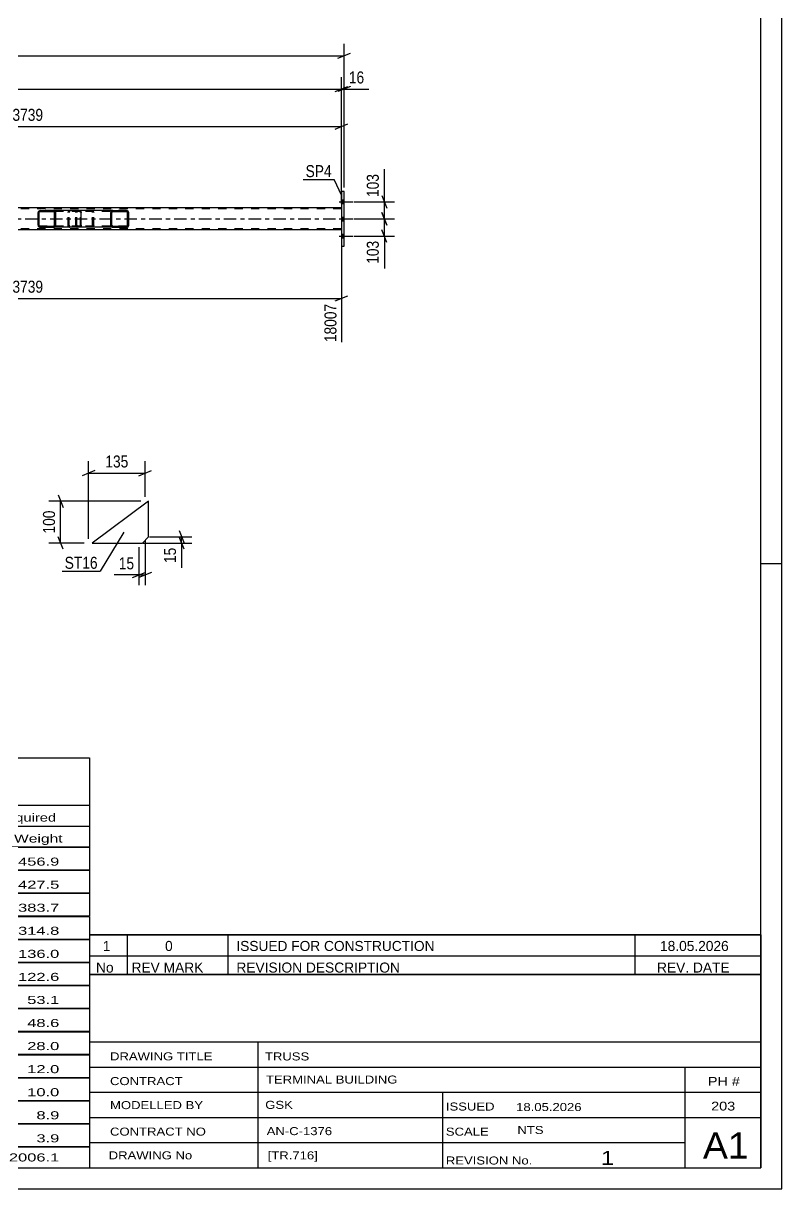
# Model space of a CAD drawing. Header units: millimetres. Extents: x 0 to 841, y 0 to 594.
# Drawn here: x 660.2 to 841, y 0 to 278 of the extents above; entities that cross this region are included whole.
import ezdxf

# ---------------------------------------------------------------- set-up
doc = ezdxf.new("R2010")
doc.units = ezdxf.units.MM
doc.linetypes.add('DXK_LINE_DOT2', pattern=[3.9198, 1.9599, -1.9599])
doc.linetypes.add('DXK_LINE_DOT3', pattern=[5.9187, 2.979, -0.9799, 0.9799, -0.9799])
doc.styles.add('Arial Narrow', font='ARIALN.TTF', dxfattribs={"height": 0.2})

# ---------------------------------------------------------------- blocks, each defined once
blk = doc.blocks.new('Unknown-247646094-1133')
at = {"color": 5, "linetype": 'Continuous'}
for p, q in [((841, 0), (841, 594)), ((836, 5), (836, 589)), ((841, 149), (836, 149)), ((5, 5), (836, 5)), ((0, 0), (841, 0))]:
    blk.add_line(p, q, dxfattribs=at)
blk = doc.blocks.new('Part-247646094-4636 - 4630')
at = {"color": 2, "linetype": 'Continuous'}
for p, q in [((690.09, 164), (676.59, 154)), ((690.09, 155.5), (690.09, 164)), ((676.59, 154), (688.59, 154)), ((688.59, 154), (690.09, 155.5))]:
    blk.add_line(p, q, dxfattribs=at)
blk = doc.blocks.new('Bolt-247646094-2439 - 2419')
at = {"linetype": 'Continuous'}
for points in [[(736.7, 234.96), (736.7, 235.84), (736.06, 235.84), (736.06, 234.96)], [(736.7, 234.96), (736.7, 235.84), (736.06, 235.84), (736.06, 234.96)], [(736.7, 234.96), (736.7, 235.84), (736.06, 235.84), (736.06, 234.96)], [(736.7, 230.86), (736.7, 231.74), (736.06, 231.74), (736.06, 230.86)], [(736.7, 230.86), (736.7, 231.74), (736.06, 231.74), (736.06, 230.86)], [(736.7, 226.76), (736.7, 227.64), (736.06, 227.64), (736.06, 226.76)], [(736.7, 226.76), (736.7, 227.64), (736.06, 227.64), (736.06, 226.76)], [(736.7, 226.76), (736.7, 227.64), (736.06, 227.64), (736.06, 226.76)]]:
    blk.add_hatch(color=1, dxfattribs=at).paths.add_polyline_path(points)
at = {"color": 1, "linetype": 'Continuous'}
for p, q in [((735.54, 235.4), (738.86, 235.4)), ((735.54, 235.4), (738.86, 235.4)), ((735.54, 235.4), (738.86, 235.4)), ((736.06, 235.84), (736.7, 235.84)), ((736.06, 235.84), (736.7, 235.84)), ((736.06, 235.84), (736.7, 235.84)), ((736.06, 234.96), (736.7, 234.96)), ((736.06, 234.96), (736.7, 234.96)), ((736.06, 234.96), (736.7, 234.96)), ((735.54, 231.3), (738.86, 231.3)), ((735.54, 231.3), (738.86, 231.3)), ((736.06, 231.74), (736.7, 231.74)), ((736.06, 231.74), (736.7, 231.74)), ((736.06, 230.86), (736.7, 230.86)), ((736.06, 230.86), (736.7, 230.86)), ((735.54, 227.2), (738.86, 227.2)), ((735.54, 227.2), (738.86, 227.2)), ((735.54, 227.2), (738.86, 227.2)), ((736.06, 227.64), (736.7, 227.64)), ((736.06, 227.64), (736.7, 227.64)), ((736.06, 227.64), (736.7, 227.64)), ((736.06, 226.76), (736.7, 226.76)), ((736.06, 226.76), (736.7, 226.76)), ((736.06, 226.76), (736.7, 226.76))]:
    blk.add_line(p, q, dxfattribs=at)
blk = doc.blocks.new('Part-247646094-2599 - 2419')
at = {"linetype": 'Continuous'}
h = blk.add_hatch(dxfattribs=at)
h.set_pattern_fill('', scale=0.7, style=0, pattern_type=0)
h.set_pattern_definition([(45, (667.8778, 233.0014), (-1.57154, 1.57154), [])])
h.paths.add_polyline_path([(667.92, 232.82), (667.88, 233), (667.77, 233.16), (667.61, 233.26), (667.41, 233.3), (664.23, 233.3), (664.04, 233.26), (663.87, 233.16), (663.76, 233), (663.73, 232.82), (663.73, 229.78), (663.76, 229.59), (663.87, 229.44), (664.04, 229.33), (664.23, 229.3), (667.41, 229.3), (667.61, 229.33), (667.77, 229.44), (667.88, 229.59), (667.92, 229.78)])
h.paths.add_polyline_path([(667.65, 229.69), (667.59, 229.61), (667.51, 229.56), (667.41, 229.54), (664.23, 229.54), (664.13, 229.56), (664.05, 229.61), (664, 229.69), (663.98, 229.78), (663.98, 232.82), (664, 232.91), (664.05, 232.99), (664.13, 233.04), (664.23, 233.06), (667.41, 233.06), (667.51, 233.04), (667.59, 232.99), (667.65, 232.91), (667.66, 232.82), (667.66, 229.78)])
at = {"color": 2, "linetype": 'Continuous'}
for p, q in [((663.76, 233), (663.73, 232.82)), ((663.73, 229.78), (663.73, 232.82)), ((663.98, 232.82), (664, 232.91)), ((663.98, 229.78), (663.98, 232.82)), ((664, 232.91), (664.05, 232.99)), ((664.23, 233.3), (664.04, 233.26)), ((664.05, 232.99), (664.13, 233.04)), ((664.13, 233.04), (664.23, 233.06)), ((664.23, 233.3), (667.41, 233.3)), ((664.23, 233.06), (667.41, 233.06)), ((673.71, 233.3), (667.41, 233.3)), ((667.61, 233.26), (667.41, 233.3)), ((667.41, 233.06), (667.51, 233.04)), ((667.51, 233.04), (667.59, 232.99)), ((667.59, 232.99), (667.65, 232.91)), ((667.65, 232.91), (667.66, 232.82)), ((667.66, 229.78), (667.66, 232.82)), ((667.92, 232.82), (667.88, 233)), ((667.92, 229.78), (667.92, 232.82)), ((673.71, 233.3), (673.82, 233.26)), ((673.82, 233.26), (673.91, 233.16)), ((673.91, 233.16), (673.96, 233)), ((673.96, 233), (673.98, 232.82)), ((673.98, 229.78), (673.98, 232.82)), ((663.73, 229.78), (663.76, 229.59)), ((664, 229.69), (663.98, 229.78)), ((664.05, 229.61), (664, 229.69)), ((664.04, 229.33), (664.23, 229.3)), ((664.13, 229.56), (664.05, 229.61)), ((664.23, 229.54), (664.13, 229.56)), ((664.23, 229.54), (667.41, 229.54)), ((664.23, 229.3), (667.41, 229.3)), ((667.51, 229.56), (667.41, 229.54)), ((667.41, 229.3), (667.61, 229.33)), ((673.71, 229.3), (667.41, 229.3)), ((667.59, 229.61), (667.51, 229.56)), ((667.65, 229.69), (667.59, 229.61)), ((667.66, 229.78), (667.65, 229.69)), ((667.88, 229.59), (667.92, 229.78)), ((673.82, 229.33), (673.71, 229.3)), ((673.91, 229.44), (673.82, 229.33)), ((673.96, 229.59), (673.91, 229.44)), ((673.98, 229.78), (673.96, 229.59))]:
    blk.add_line(p, q, dxfattribs=at)
at = {"color": 7, "linetype": 'DXK_LINE_DOT2'}
for p, q in [((667.41, 233.3), (664.23, 233.3)), ((673.71, 233.06), (664.23, 233.06)), ((670.88, 232.82), (670.91, 233)), ((670.88, 229.78), (670.88, 232.82)), ((671.15, 232.91), (671.13, 232.82)), ((671.13, 229.78), (671.13, 232.82)), ((671.2, 232.99), (671.15, 232.91)), ((671.19, 233.26), (671.38, 233.3)), ((671.28, 233.04), (671.2, 232.99)), ((671.38, 233.06), (671.28, 233.04)), ((672.72, 233.06), (672.72, 233.3)), ((673.77, 233.04), (673.71, 233.06)), ((673.81, 232.99), (673.77, 233.04)), ((673.84, 232.91), (673.81, 232.99)), ((673.85, 232.82), (673.84, 232.91)), ((673.85, 229.78), (673.85, 232.82)), ((673.71, 229.54), (664.23, 229.54)), ((667.41, 229.3), (664.23, 229.3)), ((670.91, 229.59), (670.88, 229.78)), ((671.13, 229.78), (671.15, 229.69)), ((671.15, 229.69), (671.2, 229.61)), ((671.38, 229.3), (671.19, 229.33)), ((671.2, 229.61), (671.22, 229.59)), ((671.22, 229.59), (671.28, 229.56)), ((671.28, 229.56), (671.38, 229.54)), ((672.72, 229.3), (672.72, 229.54)), ((673.71, 229.54), (673.77, 229.56)), ((673.77, 229.56), (673.81, 229.61)), ((673.81, 229.61), (673.84, 229.69)), ((673.84, 229.69), (673.85, 229.78))]:
    blk.add_line(p, q, dxfattribs=at)
at = {"color": 2, "linetype": 'Continuous'}
for centre, start, end in [((664.21, 232.8), 111.1941, 156.1506), ((667.43, 232.8), 23.8494, 68.8059), ((664.21, 229.79), 203.8494, 248.8059), ((667.43, 229.79), 291.1941, 336.1506)]:
    blk.add_arc(centre, 0.492, start, end, dxfattribs=at)
at = {"color": 7, "linetype": 'DXK_LINE_DOT2'}
for centre, start, end in [((671.36, 232.8), 111.1941, 156.1506), ((671.36, 229.79), 203.8495, 248.8059)]:
    blk.add_arc(centre, 0.492, start, end, dxfattribs=at)
blk = doc.blocks.new('Part-247646094-2491 - 2419')
at = {"color": 7, "linetype": 'DXK_LINE_DOT2'}
for p, q in [((736.06, 233.7), (68.78, 233.7)), ((736.06, 233.94), (736.06, 228.66)), ((736.06, 228.9), (68.78, 228.9))]:
    blk.add_line(p, q, dxfattribs=at)
at = {"color": 2, "linetype": 'Continuous'}
for p, q in [((736.06, 233.94), (166.02, 233.94)), ((736.06, 228.66), (591.7, 228.66))]:
    blk.add_line(p, q, dxfattribs=at)
at = {"color": 7, "linetype": 'DXK_LINE_DOT3'}
blk.add_line((68.78, 231.3), (736.06, 231.3), dxfattribs=at)
blk = doc.blocks.new('Part-247646094-2545 - 2419')
at = {"color": 2, "linetype": 'Continuous'}
for p, q in [((736.7, 237.8), (736.06, 237.8)), ((736.06, 237.8), (736.06, 224.8)), ((736.7, 224.8), (736.7, 237.8)), ((736.06, 224.8), (736.7, 224.8))]:
    blk.add_line(p, q, dxfattribs=at)
blk = doc.blocks.new('Part-247646094-2570 - 2419')
at = {"linetype": 'Continuous'}
h = blk.add_hatch(dxfattribs=at)
h.set_pattern_fill('', scale=0.7, style=0, pattern_type=0)
h.set_pattern_definition([(45, (685.2884, 233.0014), (-1.57154, 1.57154), [])])
h.paths.add_polyline_path([(685.33, 232.82), (685.29, 233), (685.18, 233.16), (685.01, 233.26), (684.82, 233.3), (681.58, 233.3), (681.39, 233.26), (681.22, 233.16), (681.11, 233), (681.07, 232.82), (681.07, 229.78), (681.11, 229.59), (681.22, 229.44), (681.39, 229.33), (681.58, 229.3), (684.82, 229.3), (685.01, 229.33), (685.18, 229.44), (685.29, 229.59), (685.33, 229.78)])
h.paths.add_polyline_path([(685.05, 229.69), (685, 229.61), (684.91, 229.56), (684.82, 229.54), (681.58, 229.54), (681.48, 229.56), (681.4, 229.61), (681.35, 229.69), (681.33, 229.78), (681.33, 232.82), (681.35, 232.91), (681.4, 232.99), (681.48, 233.04), (681.58, 233.06), (684.82, 233.06), (684.91, 233.04), (685, 232.99), (685.05, 232.91), (685.07, 232.82), (685.07, 229.78)])
at = {"color": 7, "linetype": 'DXK_LINE_DOT2'}
for p, q in [((672.72, 232.82), (672.76, 233)), ((672.72, 229.78), (672.72, 232.82)), ((673, 232.91), (672.98, 232.82)), ((672.98, 229.78), (672.98, 232.82)), ((673.05, 232.99), (673, 232.91)), ((673.04, 233.26), (673.23, 233.3)), ((673.13, 233.04), (673.05, 232.99)), ((673.23, 233.06), (673.13, 233.04)), ((676.47, 233.3), (673.23, 233.3)), ((684.82, 233.06), (673.23, 233.06)), ((676.47, 233.3), (676.66, 233.26)), ((676.56, 233.04), (676.47, 233.06)), ((676.65, 232.99), (676.56, 233.04)), ((676.7, 232.91), (676.65, 232.99)), ((676.72, 232.82), (676.7, 232.91)), ((676.72, 229.78), (676.72, 232.82)), ((676.94, 233), (676.98, 232.82)), ((676.98, 229.78), (676.98, 232.82)), ((684.82, 233.3), (681.58, 233.3)), ((672.76, 229.59), (672.72, 229.78)), ((672.98, 229.78), (673, 229.69)), ((673, 229.69), (673.05, 229.61)), ((673.23, 229.3), (673.04, 229.33)), ((673.05, 229.61), (673.13, 229.56)), ((673.13, 229.56), (673.23, 229.54)), ((684.82, 229.54), (673.23, 229.54)), ((676.47, 229.3), (673.23, 229.3)), ((676.47, 229.54), (676.56, 229.56)), ((676.66, 229.33), (676.47, 229.3)), ((676.56, 229.56), (676.65, 229.61)), ((676.65, 229.61), (676.7, 229.69)), ((676.7, 229.69), (676.72, 229.78)), ((676.98, 229.78), (676.94, 229.59)), ((684.82, 229.3), (681.58, 229.3))]:
    blk.add_line(p, q, dxfattribs=at)
at = {"color": 2, "linetype": 'Continuous'}
for p, q in [((681.58, 233.3), (673.71, 233.3)), ((681.11, 233), (681.07, 232.82)), ((681.07, 229.78), (681.07, 232.82)), ((681.33, 232.82), (681.35, 232.91)), ((681.33, 229.78), (681.33, 232.82)), ((681.35, 232.91), (681.4, 232.99)), ((681.58, 233.3), (681.39, 233.26)), ((681.4, 232.99), (681.48, 233.04)), ((681.48, 233.04), (681.58, 233.06)), ((681.58, 233.3), (684.82, 233.3)), ((681.58, 233.06), (684.82, 233.06)), ((685.01, 233.26), (684.82, 233.3)), ((684.82, 233.06), (684.91, 233.04)), ((684.91, 233.04), (685, 232.99)), ((685, 232.99), (685.05, 232.91)), ((685.05, 232.91), (685.07, 232.82)), ((685.07, 229.78), (685.07, 232.82)), ((685.33, 232.82), (685.29, 233)), ((685.33, 229.78), (685.33, 232.82)), ((681.58, 229.3), (673.71, 229.3)), ((681.07, 229.78), (681.11, 229.59)), ((681.35, 229.69), (681.33, 229.78)), ((681.4, 229.61), (681.35, 229.69)), ((681.39, 229.33), (681.58, 229.3)), ((681.48, 229.56), (681.4, 229.61)), ((681.58, 229.54), (681.48, 229.56)), ((681.58, 229.54), (684.82, 229.54)), ((681.58, 229.3), (684.82, 229.3)), ((684.91, 229.56), (684.82, 229.54)), ((684.82, 229.3), (685.01, 229.33)), ((685, 229.61), (684.91, 229.56)), ((685.05, 229.69), (685, 229.61)), ((685.07, 229.78), (685.05, 229.69)), ((685.29, 229.59), (685.33, 229.78))]:
    blk.add_line(p, q, dxfattribs=at)
at = {"color": 7, "linetype": 'DXK_LINE_DOT2'}
for centre, start, end in [((673.21, 232.8), 110.7584, 155.6801), ((676.49, 232.8), 24.32, 69.2417), ((673.21, 229.8), 204.32, 249.2417), ((676.49, 229.8), 290.7584, 335.6801)]:
    blk.add_arc(centre, 0.496, start, end, dxfattribs=at)
at = {"color": 2, "linetype": 'Continuous'}
for centre, start, end in [((681.56, 232.8), 110.7584, 155.6801), ((684.84, 232.8), 24.32, 69.2417), ((681.56, 229.8), 204.32, 249.2417), ((684.84, 229.8), 290.7584, 335.6801)]:
    blk.add_arc(centre, 0.496, start, end, dxfattribs=at)
blk = doc.blocks.new('StraightDimension-247646094-4662 - 4630')
at = {"color": 7, "linetype": 'Continuous'}
for p, q in [((688.25, 164), (666.26, 164)), ((668.51, 165.5), (669.71, 162.5)), ((669.11, 154), (669.11, 164)), ((674.75, 154), (666.26, 154)), ((669.71, 152.5), (668.51, 155.5))]:
    blk.add_line(p, q, dxfattribs=at)
at = {"color": 0}
blk.add_wipeout([(668.36, 162.34), (664.16, 162.34), (664.16, 155.66), (668.36, 155.66)], dxfattribs=at)
at = {"color": 3, "style": 'Arial Narrow'}
blk.add_text('100', height=2.863, rotation=90.0002, dxfattribs=at).set_placement((667.76, 156.26))
blk = doc.blocks.new('StraightDimension-247646094-4638 - 4630')
at = {"color": 7, "linetype": 'Continuous'}
for p, q in [((675.75, 155), (675.75, 173.51)), ((689.25, 165), (689.25, 173.51)), ((677.25, 171.26), (674.25, 170.06)), ((675.75, 170.66), (689.25, 170.66)), ((687.75, 170.06), (690.75, 171.26))]:
    blk.add_line(p, q, dxfattribs=at)
at = {"color": 0}
blk.add_wipeout([(685.84, 171.41), (685.84, 175.61), (679.16, 175.61), (679.16, 171.41)], dxfattribs=at)
at = {"color": 3, "style": 'Arial Narrow'}
blk.add_text('135', height=2.863, dxfattribs=at).set_placement((679.76, 172.01))
blk = doc.blocks.new('StraightDimension-247646094-4671 - 4630')
at = {"color": 7, "linetype": 'Continuous'}
for p, q in [((697.35, 157), (698.55, 154)), ((688.75, 154), (700.35, 154)), ((690.25, 155.5), (700.35, 155.5)), ((698.55, 152.5), (697.35, 155.5)), ((697.95, 154), (697.95, 155.5))]:
    blk.add_line(p, q, dxfattribs=at)
at = {"color": 0}
blk.add_wipeout([(697.2, 153.48), (693, 153.48), (693, 148.62), (697.2, 148.62)], dxfattribs=at)
at = {"color": 7, "linetype": 'Continuous'}
blk.add_line((697.95, 154), (697.95, 148.09), dxfattribs=at)
blk.add_line((697.95, 154), (697.95, 148.09), dxfattribs=at)
at = {"color": 3, "style": 'Arial Narrow'}
blk.add_text('15', height=2.863, rotation=90.0002, dxfattribs=at).set_placement((696.6, 149.22))
blk = doc.blocks.new('StraightDimension-247646094-4647 - 4630')
at = {"color": 7, "linetype": 'Continuous'}
for p, q in [((687.75, 153), (687.75, 143.97)), ((689.25, 154.5), (689.25, 143.97)), ((686.25, 145.77), (689.25, 146.97)), ((690.75, 146.97), (687.75, 145.77)), ((687.75, 146.37), (689.25, 146.37))]:
    blk.add_line(p, q, dxfattribs=at)
at = {"color": 0}
blk.add_wipeout([(687.22, 147.12), (687.22, 151.32), (682.37, 151.32), (682.37, 147.12)], dxfattribs=at)
at = {"color": 7, "linetype": 'Continuous'}
blk.add_line((687.75, 146.37), (681.84, 146.37), dxfattribs=at)
blk.add_line((687.75, 146.37), (681.84, 146.37), dxfattribs=at)
at = {"color": 3, "style": 'Arial Narrow'}
blk.add_text('15', height=2.863, dxfattribs=at).set_placement((682.97, 147.72))
blk = doc.blocks.new('StraightDimension-247646094-25882 - 2419')
at = {"color": 7, "linetype": 'Continuous'}
for p, q in [((586.5, 243.34), (586.5, 256.19)), ((736.06, 234.94), (736.06, 256.19)), ((588, 253.94), (585, 252.74)), ((586.5, 253.34), (736.06, 253.34)), ((734.56, 252.74), (737.56, 253.94))]:
    blk.add_line(p, q, dxfattribs=at)
at = {"color": 0}
blk.add_wipeout([(665.54, 254.09), (665.54, 258.29), (657.02, 258.29), (657.02, 254.09)], dxfattribs=at)
at = {"color": 3, "style": 'Arial Narrow'}
blk.add_text('3739', height=2.863, dxfattribs=at).set_placement((657.62, 254.69))
blk = doc.blocks.new('StraightDimension-247646094-2729 - 2419')
at = {"color": 7, "linetype": 'Continuous'}
for p, q in [((736.68, 238.8), (736.68, 273.06)), ((59.52, 270.21), (736.68, 270.21)), ((735.18, 269.61), (738.18, 270.81))]:
    blk.add_line(p, q, dxfattribs=at)
blk = doc.blocks.new('StraightDimension-247646094-25941 - 2419')
at = {"color": 7, "linetype": 'Continuous'}
for p, q in [((736.06, 227.66), (736.06, 201.91)), ((586.5, 219.26), (586.5, 201.91)), ((588, 212.95), (585, 211.75)), ((586.5, 212.35), (736.06, 212.35)), ((734.56, 211.75), (737.56, 212.95))]:
    blk.add_line(p, q, dxfattribs=at)
at = {"color": 0}
blk.add_wipeout([(665.54, 213.1), (665.54, 217.3), (657.02, 217.3), (657.02, 213.1)], dxfattribs=at)
at = {"color": 0, "linetype": 'Continuous'}
blk.add_wipeout([(735.46, 211.65), (731.26, 211.65), (731.26, 201.31), (735.46, 201.31)], dxfattribs=at)
at = {"color": 3, "style": 'Arial Narrow'}
blk.add_text('3739', height=2.863, dxfattribs=at).set_placement((657.62, 213.7))
at = {"color": 3, "linetype": 'Continuous', "style": 'Arial Narrow'}
blk.add_text('18007', height=2.863, rotation=90.0002, dxfattribs=at).set_placement((734.86, 201.91))
blk = doc.blocks.new('StraightDimension-247646094-2660 - 2419')
at = {"color": 7, "linetype": 'Continuous'}
for p, q in [((736.06, 238.8), (736.06, 265.11)), ((60.15, 262.26), (736.06, 262.26)), ((734.56, 261.66), (737.56, 262.86))]:
    blk.add_line(p, q, dxfattribs=at)
blk = doc.blocks.new('StraightDimension-247646094-2670 - 2419')
at = {"color": 7, "linetype": 'Continuous'}
for p, q in [((736.06, 238.8), (736.06, 265.11)), ((736.68, 238.8), (736.68, 265.11)), ((734.56, 261.66), (737.56, 262.86)), ((738.18, 262.86), (735.18, 261.66)), ((736.06, 262.26), (736.68, 262.26))]:
    blk.add_line(p, q, dxfattribs=at)
at = {"color": 0}
blk.add_wipeout([(742.06, 263.01), (742.06, 267.21), (737.21, 267.21), (737.21, 263.01)], dxfattribs=at)
at = {"color": 7, "linetype": 'Continuous'}
blk.add_line((736.68, 262.26), (742.59, 262.26), dxfattribs=at)
blk.add_line((736.68, 262.26), (742.59, 262.26), dxfattribs=at)
at = {"color": 3, "style": 'Arial Narrow'}
blk.add_text('16', height=2.863, dxfattribs=at).set_placement((737.81, 263.61))
blk = doc.blocks.new('StraightDimension-247646094-25985 - 2419')
at = {"color": 7, "linetype": 'Continuous'}
for p, q in [((745.7, 236.9), (746.9, 233.9)), ((739.1, 235.4), (748.7, 235.4)), ((746.3, 231.3), (746.3, 235.4)), ((739.1, 231.3), (748.7, 231.3)), ((746.9, 229.8), (745.7, 232.8))]:
    blk.add_line(p, q, dxfattribs=at)
at = {"color": 0}
blk.add_wipeout([(745.55, 242.61), (741.35, 242.61), (741.35, 235.92), (745.55, 235.92)], dxfattribs=at)
at = {"color": 7, "linetype": 'Continuous'}
blk.add_line((746.3, 235.4), (746.3, 243.13), dxfattribs=at)
blk.add_line((746.3, 235.4), (746.3, 243.13), dxfattribs=at)
at = {"color": 3, "style": 'Arial Narrow'}
blk.add_text('103', height=2.863, rotation=90.0002, dxfattribs=at).set_placement((744.95, 236.52))
blk = doc.blocks.new('StraightDimension-247646094-25986 - 2419')
at = {"color": 7, "linetype": 'Continuous'}
for p, q in [((739.1, 231.3), (748.7, 231.3)), ((745.7, 232.8), (746.9, 229.8)), ((746.3, 227.2), (746.3, 231.3)), ((746.9, 225.7), (745.7, 228.7)), ((739.1, 227.2), (748.7, 227.2))]:
    blk.add_line(p, q, dxfattribs=at)
at = {"color": 0}
blk.add_wipeout([(745.55, 226.67), (741.35, 226.67), (741.35, 219.99), (745.55, 219.99)], dxfattribs=at)
at = {"color": 7, "linetype": 'Continuous'}
blk.add_line((746.3, 227.2), (746.3, 219.46), dxfattribs=at)
blk.add_line((746.3, 227.2), (746.3, 219.46), dxfattribs=at)
at = {"color": 3, "style": 'Arial Narrow'}
blk.add_text('103', height=2.863, rotation=90.0002, dxfattribs=at).set_placement((744.95, 220.59))
blk = doc.blocks.new('Unknown-247646094-28421')
at = {"color": 7, "linetype": 'Continuous'}
for p, q in [((676, 51.05), (676, 5)), ((676, 51.05), (836, 51.05)), ((836, 51), (836, 5)), ((676, 35), (836, 35)), ((716.14, 35), (716.14, 5)), ((676, 29), (836, 29)), ((818, 5.05), (818, 29.05)), ((676, 23), (836, 23)), ((760.14, 23), (760.14, 5)), ((676, 17), (836, 17)), ((676, 11), (818, 11)), ((676, 5), (836, 5))]:
    blk.add_line(p, q, dxfattribs=at)
at = {"color": 7, "style": 'Arial Narrow'}
for s, height, width, p in [('DRAWING TITLE', 1.9089, 1.425378, (680.88, 30.61)), ('TRUSS', 1.909, 1.425378, (717.81, 30.59)), ('CONTRACT', 1.909, 1.425378, (680.88, 24.71)), ('TERMINAL BUILDING', 1.9089, 1.425378, (718.06, 25.07)), ('MODELLED BY', 1.9089, 1.425378, (680.88, 18.98)), ('GSK', 1.909, 1.425378, (717.88, 19.04)), ('ISSUED', 1.909, 1.425378, (760.94, 18.64)), ('18.05.2026', 1.909, 1.425378, (777.69, 18.52)), ('CONTRACT NO', 1.9089, 1.425378, (680.88, 12.66)), ('AN-C-1376', 1.909, 1.425378, (718.23, 12.78)), ('SCALE', 1.909, 1.425378, (760.94, 12.65)), ('A1', 6.204, 1.25, (822.24, 7.2)), ('DRAWING No', 1.909, 1.425378, (680.56, 7)), ('[TR.716]', 1.909, 1.425378, (718.46, 6.99)), ('1', 3.34, 1.5, (797.91, 5.68)), ('REVISION No.', 1.9089, 1.425378, (760.94, 5.77))]:
    blk.add_text(s, height=height, dxfattribs=dict(at, width=width)).set_placement(p)
at = {"color": 7, "linetype": 'Continuous', "style": 'Arial Narrow'}
for s, height, width, p in [('PH #', 2.1, 1.42538, (823.4, 24.55)), ('203', 2.1, 1.42538, (824.19, 18.65)), ('NTS', 1.909, 1.425378, (778, 13.05))]:
    blk.add_text(s, height=height, dxfattribs=dict(at, width=width)).set_placement(p)
blk = doc.blocks.new('Unknown-247646094-28422')
at = {"color": 7, "linetype": 'Continuous'}
for p, q in [((516, 102.75), (676, 102.75)), ((516, 91.5), (516, 102.75)), ((676, 102.75), (676, 91.5)), ((516, 91.5), (676, 91.5)), ((516, 91.5), (516, 86.5)), ((676, 91.5), (676, 86.5)), ((516, 86.5), (676, 86.5)), ((516, 86.5), (516, 81.5)), ((540, 86.5), (540, 81.5)), ((575.5, 86.5), (575.5, 81.5)), ((601.5, 86.5), (601.5, 81.5)), ((614.5, 86.5), (614.5, 81.5)), ((632, 86.5), (632, 81.5)), ((654, 86.5), (654, 81.5)), ((676, 86.5), (676, 81.5)), ((516, 81.5), (676, 81.5)), ((516, 81.45), (516, 76.05)), ((516, 81.45), (676, 81.45)), ((540, 81.5), (540, 76)), ((575.5, 81.5), (575.5, 76)), ((601.5, 81.5), (601.5, 76)), ((614.5, 81.5), (614.5, 76)), ((632, 81.5), (632, 76)), ((654, 81.5), (654, 76)), ((676, 81.45), (676, 76.05)), ((516, 76.05), (676, 76.05)), ((516, 75.95), (516, 70.55)), ((516, 75.95), (676, 75.95)), ((540, 76), (540, 70.5)), ((575.5, 76), (575.5, 70.5)), ((601.5, 76), (601.5, 70.5)), ((614.5, 76), (614.5, 70.5)), ((632, 76), (632, 70.5)), ((654, 76), (654, 70.5)), ((676, 75.95), (676, 70.55)), ((516, 70.55), (676, 70.55)), ((516, 70.45), (516, 65.05)), ((516, 70.45), (676, 70.45)), ((540, 70.5), (540, 65)), ((575.5, 70.5), (575.5, 65)), ((601.5, 70.5), (601.5, 65)), ((614.5, 70.5), (614.5, 65)), ((632, 70.5), (632, 65)), ((654, 70.5), (654, 65)), ((676, 70.45), (676, 65.05)), ((516, 65.05), (676, 65.05)), ((516, 64.95), (516, 59.55)), ((516, 64.95), (676, 64.95)), ((540, 65), (540, 59.5)), ((575.5, 65), (575.5, 59.5)), ((601.5, 65), (601.5, 59.5)), ((614.5, 65), (614.5, 59.5)), ((632, 65), (632, 59.5)), ((654, 65), (654, 59.5)), ((676, 64.95), (676, 59.55)), ((516, 59.55), (676, 59.55)), ((516, 59.45), (516, 54.05)), ((516, 59.45), (676, 59.45)), ((540, 59.5), (540, 54)), ((575.5, 59.5), (575.5, 54)), ((601.5, 59.5), (601.5, 54)), ((614.5, 59.5), (614.5, 54)), ((632, 59.5), (632, 54)), ((654, 59.5), (654, 54)), ((676, 59.45), (676, 54.05)), ((516, 54.05), (676, 54.05)), ((516, 53.95), (516, 48.55)), ((516, 53.95), (676, 53.95)), ((540, 54), (540, 48.5)), ((575.5, 54), (575.5, 48.5)), ((601.5, 54), (601.5, 48.5)), ((614.5, 54), (614.5, 48.5)), ((632, 54), (632, 48.5)), ((654, 54), (654, 48.5)), ((676, 53.95), (676, 48.55)), ((516, 48.55), (676, 48.55)), ((516, 48.45), (516, 43.05)), ((516, 48.45), (676, 48.45)), ((540, 48.5), (540, 43)), ((575.5, 48.5), (575.5, 43)), ((601.5, 48.5), (601.5, 43)), ((614.5, 48.5), (614.5, 43)), ((632, 48.5), (632, 43)), ((654, 48.5), (654, 43)), ((676, 48.45), (676, 43.05)), ((516, 43.05), (676, 43.05)), ((516, 42.95), (516, 37.55)), ((516, 42.95), (676, 42.95)), ((540, 43), (540, 37.5)), ((575.5, 43), (575.5, 37.5)), ((601.5, 43), (601.5, 37.5)), ((614.5, 43), (614.5, 37.5)), ((632, 43), (632, 37.5)), ((654, 43), (654, 37.5)), ((676, 42.95), (676, 37.55)), ((516, 37.55), (676, 37.55)), ((516, 37.45), (516, 32.05)), ((516, 37.45), (676, 37.45)), ((540, 37.5), (540, 32)), ((575.5, 37.5), (575.5, 32)), ((601.5, 37.5), (601.5, 32)), ((614.5, 37.5), (614.5, 32)), ((632, 37.5), (632, 32)), ((654, 37.5), (654, 32)), ((676, 37.45), (676, 32.05)), ((516, 32.05), (676, 32.05)), ((516, 31.95), (516, 26.55)), ((516, 31.95), (676, 31.95)), ((540, 32), (540, 26.5)), ((575.5, 32), (575.5, 26.5)), ((601.5, 32), (601.5, 26.5)), ((614.5, 32), (614.5, 26.5)), ((632, 32), (632, 26.5)), ((654, 32), (654, 26.5)), ((676, 31.95), (676, 26.55)), ((516, 26.55), (676, 26.55)), ((516, 26.45), (516, 21.05)), ((516, 26.45), (676, 26.45)), ((540, 26.5), (540, 21)), ((575.5, 26.5), (575.5, 21)), ((601.5, 26.5), (601.5, 21)), ((614.5, 26.5), (614.5, 21)), ((632, 26.5), (632, 21)), ((654, 26.5), (654, 21)), ((676, 26.45), (676, 21.05)), ((516, 21.05), (676, 21.05)), ((516, 20.95), (516, 15.55)), ((516, 20.95), (676, 20.95)), ((540, 21), (540, 15.5)), ((575.5, 21), (575.5, 15.5)), ((601.5, 21), (601.5, 15.5)), ((614.5, 21), (614.5, 15.5)), ((632, 21), (632, 15.5)), ((654, 21), (654, 15.5)), ((676, 20.95), (676, 15.55)), ((516, 15.55), (676, 15.55)), ((516, 15.45), (516, 10.05)), ((516, 15.45), (676, 15.45)), ((540, 15.5), (540, 10)), ((575.5, 15.5), (575.5, 10)), ((601.5, 15.5), (601.5, 10)), ((614.5, 15.5), (614.5, 10)), ((632, 15.5), (632, 10)), ((654, 15.5), (654, 10)), ((676, 15.45), (676, 10.05)), ((516, 10.05), (676, 10.05)), ((516, 10), (676, 10)), ((516, 10), (516, 5)), ((632, 10), (632, 5)), ((654, 10), (654, 5)), ((676, 10), (676, 5)), ((516, 5), (676, 5))]:
    blk.add_line(p, q, dxfattribs=at)
at = {"color": 7, "style": 'Arial Narrow'}
for s, height, width, p in [('GENERAL NOTES & WELD DETAILS :', 2.8633, 1.4, (517.15, 95.06)), ('REFER TYP DRAWING TYP-01', 1.9089, 1.6, (600.7, 95.16)), ("MATERIAL LIST FOR ASSEMBLY MK'D", 1.9089, 1.6, (517.15, 87.56)), ('TR716', 1.909, 1.794707, (609.9, 87.47)), ('1', 1.91, 1.794707, (638.08, 87.56)), ('No. Required', 1.9089, 1.6, (647.41, 87.56)), ('Mark', 1.909, 1.7, (517.34, 82.5)), ('Profile', 1.909, 1.7, (550.41, 82.5)), ('Material', 1.909, 1.7, (580.54, 82.56)), ('No.', 1.909, 1.7, (605.5, 82.56)), ('Length', 1.909, 1.7, (616, 82.56)), ('Area', 1.909, 1.7, (638.5, 82.56)), ('Weight', 1.909, 1.7, (658, 82.56))]:
    blk.add_text(s, height=height, dxfattribs=dict(at, width=width)).set_placement(p)
at = {"color": 7, "linetype": 'Continuous', "style": 'Arial Narrow'}
for s, height, width, p in [('M233', 1.909, 1.794707, (517.5, 77.06)), ('SHS100*6', 1.909, 1.794707, (542, 77.06)), ('E350', 1.909, 1.794707, (581.74, 77.06)), ('8', 1.91, 1.794707, (605.86, 77.06)), ('3261', 1.909, 1.794707, (618.58, 77.06)), ('1.3', 1.909, 1.794707, (642.32, 77.06)), ('456.9', 1.909, 1.794707, (658.96, 77.06)), ('BC120', 1.909, 1.794707, (517.5, 71.56)), ('SHS132*6', 1.909, 1.794707, (542, 71.56)), ('E350', 1.909, 1.794707, (581.74, 71.56)), ('1', 1.91, 1.794707, (605.86, 71.56)), ('18007', 1.909, 1.794707, (616.4, 71.56)), ('9.5', 1.909, 1.794707, (642.32, 71.56)), ('427.5', 1.909, 1.794707, (658.96, 71.56)), ('M230', 1.909, 1.794707, (517.5, 66.06)), ('SHS100*6', 1.909, 1.794707, (542, 66.06)), ('E350', 1.909, 1.794707, (581.74, 66.06)), ('7', 1.91, 1.794707, (605.86, 66.06)), ('3167', 1.909, 1.794707, (618.58, 66.06)), ('1.2', 1.909, 1.794707, (642.32, 66.06)), ('383.7', 1.909, 1.794707, (658.96, 66.06)), ('TR716', 1.909, 1.794707, (517.5, 60.56)), ('SHS100*6', 1.909, 1.794707, (542, 60.56)), ('E350', 1.909, 1.794707, (581.74, 60.56)), ('1', 1.91, 1.794707, (605.86, 60.56)), ('17775', 1.909, 1.794707, (616.4, 60.56)), ('7.1', 1.909, 1.794707, (642.32, 60.56)), ('314.8', 1.909, 1.794707, (658.96, 60.56)), ('SP12', 1.909, 1.794707, (517.5, 55.06)), ('PL20*380', 1.909, 1.794707, (542, 55.06)), ('E350', 1.909, 1.794707, (581.74, 55.06)), ('6', 1.91, 1.794707, (605.86, 55.06)), ('380', 1.909, 1.794707, (620.77, 55.06)), ('0.3', 1.909, 1.794707, (642.32, 55.06)), ('136.0', 1.909, 1.794707, (658.96, 55.06)), ('PL581', 1.909, 1.794707, (517.5, 49.56)), ('PL12*300', 1.909, 1.794707, (542, 49.56)), ('E350', 1.909, 1.794707, (581.74, 49.56)), ('14', 1.909, 1.794707, (604.76, 49.56)), ('310', 1.909, 1.794707, (620.77, 49.56)), ('0.2', 1.909, 1.794707, (642.32, 49.56)), ('122.6', 1.909, 1.794707, (658.96, 49.56)), ('SP4', 1.909, 1.794707, (517.5, 44.06)), ('PL16*325', 1.909, 1.794707, (542, 44.06)), ('E350', 1.909, 1.794707, (581.74, 44.06)), ('4', 1.91, 1.794707, (605.86, 44.06)), ('325', 1.909, 1.794707, (620.77, 44.06)), ('0.2', 1.909, 1.794707, (642.32, 44.06)), ('53.1', 1.909, 1.794707, (661.14, 44.06)), ('M1362', 1.909, 1.794707, (517.5, 38.56)), ('RHS100*100*6', 1.9089, 1.794707, (542, 38.56)), ('E350', 1.909, 1.794707, (581.74, 38.56)), ('14', 1.909, 1.794707, (604.76, 38.56)), ('196', 1.909, 1.794707, (620.77, 38.56)), ('0.1', 1.909, 1.794707, (642.32, 38.56)), ('48.6', 1.909, 1.794707, (661.14, 38.56)), ('TB29', 1.909, 1.794707, (517.5, 33.06)), ('RHS150*110*6', 1.9089, 1.794707, (542, 33.06)), ('E350', 1.909, 1.794707, (581.74, 33.06)), ('6', 1.91, 1.794707, (605.86, 33.06)), ('200', 1.909, 1.794707, (620.77, 33.06)), ('0.1', 1.909, 1.794707, (642.32, 33.06)), ('28.0', 1.909, 1.794707, (661.14, 33.06)), ('PL66', 1.909, 1.794707, (517.5, 27.56)), ('PL10*150', 1.909, 1.794707, (542, 27.56)), ('E350', 1.909, 1.794707, (581.74, 27.56)), ('6', 1.91, 1.794707, (605.86, 27.56)), ('170', 1.909, 1.794707, (620.77, 27.56)), ('0.1', 1.909, 1.794707, (642.32, 27.56)), ('12.0', 1.909, 1.794707, (661.14, 27.56)), ('ST16', 1.909, 1.794707, (517.5, 22.06)), ('PL8*100', 1.909, 1.794707, (542, 22.06)), ('E350', 1.909, 1.794707, (581.74, 22.06)), ('24', 1.909, 1.794707, (604.76, 22.06)), ('135', 1.909, 1.794707, (620.77, 22.06)), ('0.0', 1.909, 1.794707, (642.32, 22.06)), ('10.0', 1.909, 1.794707, (661.14, 22.06)), ('ST15', 1.909, 1.794707, (517.5, 16.56)), ('PL8*100', 1.909, 1.794707, (542, 16.56)), ('E350', 1.909, 1.794707, (581.74, 16.56)), ('24', 1.909, 1.794707, (604.76, 16.56)), ('121', 1.909, 1.794707, (620.77, 16.56)), ('0.0', 1.909, 1.794707, (642.32, 16.56)), ('8.9', 1.909, 1.794707, (663.33, 16.56)), ('M1450', 1.909, 1.794707, (517.5, 11.06)), ('RHS100*100*6', 1.9089, 1.794707, (542, 11.06)), ('E350', 1.909, 1.794707, (581.74, 11.06)), ('1', 1.91, 1.794707, (605.86, 11.06)), ('220', 1.909, 1.794707, (620.77, 11.06)), ('0.1', 1.909, 1.794707, (642.32, 11.06)), ('3.9', 1.909, 1.794707, (663.33, 11.06)), ('Total', 1.909, 1.7, (618.33, 6.5)), ('44.3', 1.909, 1.794707, (639.64, 6.5)), ('2006.1', 1.909, 1.794707, (656.77, 6.5))]:
    blk.add_text(s, height=height, dxfattribs=dict(at, width=width)).set_placement(p)
blk = doc.blocks.new('Unknown-247646094-28424')
at = {"color": 7, "linetype": 'Continuous'}
for p, q in [((676, 60.55), (836, 60.55)), ((836, 60.55), (676, 60.55)), ((676, 60.55), (676, 55.55)), ((685, 60.55), (685, 55.55)), ((709, 60.55), (709, 55.55)), ((806, 60.55), (806, 55.55)), ((836, 60.55), (836, 55.55)), ((676, 55.55), (836, 55.55)), ((676, 55.55), (676, 51.05)), ((676, 55.55), (836, 55.55)), ((685, 55.55), (685, 51.05)), ((709, 55.55), (709, 51.05)), ((806, 55.55), (806, 51.05)), ((836, 55.55), (836, 51.05)), ((836, 51.05), (676, 51.05))]:
    blk.add_line(p, q, dxfattribs=at)
at = {"color": 7, "linetype": 'Continuous', "style": 'Arial Narrow'}
for s, height, width, p in [('1', 2.39, 1.196471, (679.16, 56.7)), ('0', 2.39, 1.196471, (694, 56.7)), ('ISSUED FOR CONSTRUCTION', 2.3861, 1.196471, (711, 56.7)), ('18.05.2026', 2.386, 1.196471, (812, 56.7)), ('No', 2.386, 1.2, (677.54, 51.55)), ('REV MARK', 2.386, 1.2, (686, 51.55)), ('REVISION DESCRIPTION', 2.3861, 1.2, (711, 51.55)), ('REV. DATE', 2.386, 1.2, (811.28, 51.55))]:
    blk.add_text(s, height=height, dxfattribs=dict(at, width=width)).set_placement(p)
blk = doc.blocks.new('Mark-247646094-4632 - 4630')
at = {"color": 0}
blk.add_wipeout([(677.92, 147.85), (677.92, 150.85), (670.07, 150.85), (670.07, 147.85)], dxfattribs=at)
blk.add_wipeout([(677.92, 147.85), (677.92, 150.85), (670.07, 150.85), (670.07, 147.85)], dxfattribs=at)
at = {"color": 30, "linetype": 'Continuous'}
for p in [(684.14, 156.59), (669.47, 147.25)]:
    blk.add_line(p, (678.52, 147.25), dxfattribs=at)
at = {"color": 3, "style": 'Arial Narrow'}
blk.add_text('ST16', height=2.863, dxfattribs=at).set_placement((670.07, 147.85))
blk = doc.blocks.new('Mark-247646094-2541 - 2419')
at = {"color": 0}
blk.add_wipeout([(733.71, 241.26), (733.71, 244.26), (727.5, 244.26), (727.5, 241.26)], dxfattribs=at)
blk.add_wipeout([(733.71, 241.26), (733.71, 244.26), (727.5, 244.26), (727.5, 241.26)], dxfattribs=at)
at = {"color": 30, "linetype": 'Continuous'}
for p in [(726.9, 240.66), (736.13, 236.83)]:
    blk.add_line(p, (734.31, 240.66), dxfattribs=at)
at = {"color": 3, "style": 'Arial Narrow'}
blk.add_text('SP4', height=2.863, dxfattribs=at).set_placement((727.5, 241.26))

msp = doc.modelspace()

# ---------------------------------------------------------------- block references
for name in ['Unknown-247646094-1133', 'Part-247646094-2545 - 2419', 'Part-247646094-2491 - 2419', 'Bolt-247646094-2439 - 2419', 'Part-247646094-2599 - 2419', 'Part-247646094-2570 - 2419', 'Part-247646094-4636 - 4630', 'Unknown-247646094-28422', 'Unknown-247646094-28424', 'Unknown-247646094-28421']:
    msp.add_blockref(name, (0, 0))

# ---------------------------------------------------------------- next in the draw order: block references
for name in ['StraightDimension-247646094-25882 - 2419', 'StraightDimension-247646094-25941 - 2419', 'StraightDimension-247646094-4662 - 4630']:
    msp.add_blockref(name, (0, 0))

# ---------------------------------------------------------------- next in the draw order: block references
for name in ['StraightDimension-247646094-2729 - 2419', 'StraightDimension-247646094-4638 - 4630']:
    msp.add_blockref(name, (0, 0))

# ---------------------------------------------------------------- next in the draw order: block references
for name in ['StraightDimension-247646094-2660 - 2419', 'StraightDimension-247646094-4671 - 4630']:
    msp.add_blockref(name, (0, 0))

# ---------------------------------------------------------------- next in the draw order: block references
for name in ['StraightDimension-247646094-2670 - 2419', 'StraightDimension-247646094-4647 - 4630']:
    msp.add_blockref(name, (0, 0))

# ---------------------------------------------------------------- next in the draw order: block references
for name in ['Mark-247646094-2541 - 2419', 'StraightDimension-247646094-25985 - 2419', 'Mark-247646094-4632 - 4630']:
    msp.add_blockref(name, (0, 0))

# ---------------------------------------------------------------- next in the draw order: block references
msp.add_blockref('StraightDimension-247646094-25986 - 2419', (0, 0))

doc.saveas('drawing.dxf')
